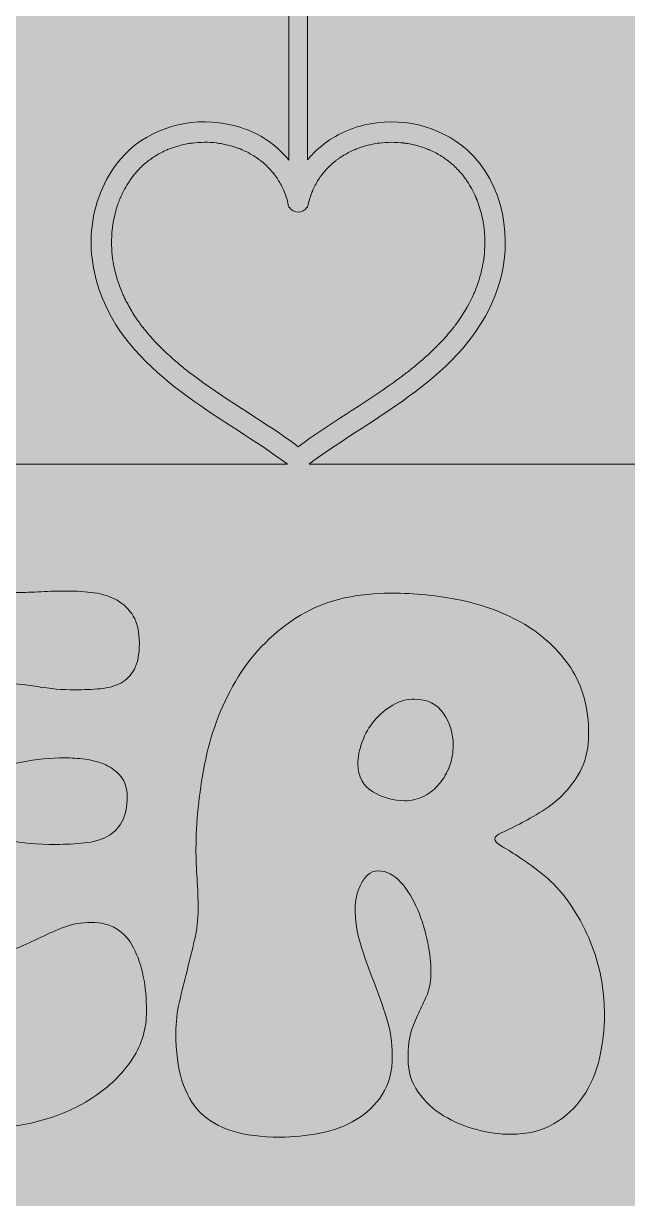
# Model space of a CAD drawing. Header units: inches. Extents: x 0.2 to 8.3, y -10.6 to -0.4.
# Drawn here: x 6.303 to 7.002, y -5.893 to -4.532 of the extents above; entities that cross this region are included whole.
import ezdxf

# ---------------------------------------------------------------- set-up
doc = ezdxf.new("R2010")
doc.units = ezdxf.units.IN
doc.header["$MEASUREMENT"] = 0
doc.layers.add('Layer 1', color=7, linetype='Continuous')

# ---------------------------------------------------------------- blocks, each defined once
blk = doc.blocks.new('block 2')
at = {"layer": 'Layer 1', "true_color": 0x000000}
h = blk.add_hatch(color=18, dxfattribs=at)
h.dxf.hatch_style = 2
edge = h.paths.add_edge_path()
edge.add_spline(control_points=[(6.497375314046318, -4.670114547706109), (6.500014086562916, -4.669822877827224), (6.498236580076031, -4.669993909379223), (6.497375314046318, -4.670114547706109), (6.497375314046318, -4.670114547706109), (6.497375314046318, -4.670114547706109), (6.497375314046318, -4.670114547706109)], knot_values=[0, 0, 0, 0, 1, 1, 1, 2, 2, 2, 2], degree=3, periodic=1)
h = blk.add_hatch(color=18, dxfattribs=at)
h.dxf.hatch_style = 2
edge = h.paths.add_edge_path()
edge.add_spline(control_points=[(6.745019838942501, -4.670114547706109), (6.744160099980187, -4.669993909379223), (6.742382593493302, -4.669822877827224), (6.745019838942501, -4.670114547706109), (6.745019838942501, -4.670114547706109), (6.745019838942501, -4.670114547706109), (6.745019838942501, -4.670114547706109)], knot_values=[0, 0, 0, 0, 1, 1, 1, 2, 2, 2, 2], degree=3, periodic=1)
h = blk.add_hatch(color=18, dxfattribs=at)
h.dxf.hatch_style = 2
edge = h.paths.add_edge_path()
edge.add_spline(control_points=[(6.784781620648421, -5.412000554138609), (6.789756806330792, -5.405928934042499), (6.793626395194855, -5.39915180879436), (6.796387333105763, -5.39168750320338), (6.799149798084095, -5.384224724679799), (6.800537902376719, -5.376346583815651), (6.800537902376719, -5.368054607678358), (6.800537902376719, -5.354246863988919), (6.796808803716076, -5.341805845648145), (6.789350606394792, -5.330740715060478), (6.781880192534067, -5.319686273944853), (6.77069289655214, -5.314158289853316), (6.75576428537013, -5.314158289853316), (6.746919510823671, -5.314158289853316), (6.738480936213237, -5.316517609030496), (6.730476048752507, -5.321207233103729), (6.72244672821292, -5.325910600783825), (6.7154084744345, -5.331853947215929), (6.709326164866373, -5.339031164130372), (6.703242328230822, -5.346222124651629), (6.698545068820446, -5.3543736105855), (6.695235913702668, -5.363491730201682), (6.691914542045474, -5.372617485155009), (6.690259200952873, -5.381321769498046), (6.690259200952873, -5.389613745635339), (6.690259200952873, -5.403994139610455), (6.696063584248981, -5.414633218385512), (6.707670823773797, -5.421538617297655), (6.719276536231164, -5.428456232749239), (6.731431992962825, -5.431904351002989), (6.744157045845339, -5.431904351002989), (6.752442913712912, -5.431904351002989), (6.760040074170218, -5.430114627976687), (6.766951581352057, -5.426513802980026), (6.773863088533895, -5.422925194522829), (6.779806434966026, -5.418095080246176), (6.784781620648421, -5.412000554138609)], knot_values=[0, 0, 0, 0, 1, 1, 1, 2, 2, 2, 3, 3, 3, 4, 4, 4, 5, 5, 5, 6, 6, 6, 7, 7, 7, 8, 8, 8, 9, 9, 9, 10, 10, 10, 11, 11, 11, 12, 12, 12, 12], degree=3, periodic=1)
at = {"layer": 'Layer 1', "lineweight": 0}
for points, knots in [([(5.955339676129622, -0.8078556072890831), (5.955339676129622, -0.8078556072890831), (6.610479090213048, -0.8078556072890831), (6.610479090213048, -0.8078556072890831), (6.610479090213048, -0.8078556072890831), (6.610479090213048, -1.328555059093383), (6.610479090213048, -1.328555059093383), (6.603973782967235, -1.320450912249776), (6.596405636791056, -1.313223302110221), (6.587731893796596, -1.306983704596961), (6.570535587483138, -1.294622093762428), (6.550071356872472, -1.28773654672687), (6.529185655651493, -1.285036691513091), (6.487608190772991, -1.279748457007877), (6.442947576756119, -1.294925980180728), (6.415558095356724, -1.327223456295643), (6.395663460896937, -1.350731132291508), (6.384746455849886, -1.379985163021224), (6.382045073568658, -1.410494443177211), (6.379496398030343, -1.439139174002927), (6.385467231676152, -1.467554844714313), (6.396842356951815, -1.493765430058829), (6.416736991411603, -1.539681293501998), (6.454779295192919, -1.574296857973523), (6.49441738443713, -1.603247002284913), (6.532152747665274, -1.630825840045468), (6.573047613403205, -1.653841800329347), (6.610479090213048, -1.681802404947019), (6.610479090213048, -1.681802404947019), (6.610479090213048, -2.449010243480592), (6.610479090213048, -2.449010243480592), (6.603973782967235, -2.440907623704434), (6.596405636791056, -2.433680013564854), (6.587731893796596, -2.427441943119043), (6.570535587483138, -2.415078805217086), (6.550071356872472, -2.408153554428382), (6.529185655651493, -2.405491875900326), (6.487608190772991, -2.400165464709365), (6.442947576756119, -2.415381164567962), (6.415558095356724, -2.447678640682852), (6.395663460896937, -2.471149667060445), (6.384746455849886, -2.500402170722737), (6.382045073568658, -2.530951154631869), (6.379496398030343, -2.559594358390136), (6.385467231676152, -2.587973379483274), (6.396842356951815, -2.614222141513487), (6.416736991411603, -2.660136477889232), (6.454779295192919, -2.694718446877308), (6.49441738443713, -2.723702186672148), (6.532152747665274, -2.751284078567551), (6.573047613403205, -2.774296984716557), (6.610479090213048, -2.802220939715931), (6.610479090213048, -2.802220939715931), (6.610479090213048, -3.569428778249529), (6.610479090213048, -3.569428778249529), (6.603973782967235, -3.561362808091669), (6.596405636791056, -3.554136725019513), (6.587731893796596, -3.547897127506278), (6.570535587483138, -3.535533989604321), (6.550071356872472, -3.528610265883041), (6.529185655651493, -3.525948587354984), (6.487608190772991, -3.520623703231447), (6.442947576756119, -3.535799699336899), (6.415558095356724, -3.568133825070062), (6.395663460896937, -3.591606378515078), (6.384746455849886, -3.620860409244794), (6.382045073568658, -3.651368162333407), (6.379496398030343, -3.680052596912219), (6.385467231676152, -3.708431618005357), (6.396842356951815, -3.734678852968146), (6.416736991411603, -3.780555012658169), (6.454779295192919, -3.815172104197093), (6.49441738443713, -3.844160425194231), (6.532152747665274, -3.871740790022184), (6.573047613403205, -3.894717046552917), (6.610479090213048, -3.922676124103166), (6.610479090213048, -3.922676124103166), (6.610479090213048, -4.689887016771611), (6.610479090213048, -4.689887016771611), (6.603973782967235, -4.681821046613751), (6.596405636791056, -4.674591909406748), (6.587731893796596, -4.668353838960911), (6.570535587483138, -4.65598917399153), (6.550071356872472, -4.649068504405123), (6.529185655651493, -4.646405298809642), (6.487608190772991, -4.641078887618682), (6.442947576756119, -4.656257937858982), (6.415558095356724, -4.688553886906448), (6.395663460896937, -4.712063089969761), (6.384746455849886, -4.741317120699478), (6.382045073568658, -4.771826400855489), (6.379496398030343, -4.800507781299453), (6.385467231676152, -4.828886802392591), (6.396842356951815, -4.855135564422804), (6.416736991411603, -4.901013251180252), (6.454779295192919, -4.935628815651752), (6.49441738443713, -4.964615609581466), (6.531557191368115, -4.991722583506544), (6.571722118875161, -5.014488104732132), (6.608669515310162, -5.041854680120094), (6.608669515310162, -5.041854680120094), (5.957167575841646, -5.041854680120094), (5.957167575841646, -5.041854680120094), (5.959529949153699, -5.040083281902904), (5.961887741263454, -5.038314937820587), (5.964279128856661, -5.036590878693712), (6.004715874366007, -5.007678911067993), (6.048083062270835, -4.983180168310961), (6.087305789174429, -4.952554831030384), (6.126294874761495, -4.922126485448088), (6.160571430263846, -4.88446442145649), (6.176091016540719, -4.836647359064727), (6.19355303258678, -4.782931235196252), (6.183358330433419, -4.716894731313864), (6.139951438775445, -4.677978944963393), (6.107808196470816, -4.649143330709117), (6.06204503977051, -4.639139511984366), (6.020351517767444, -4.649257860766258), (5.999960586393323, -4.654202505100076), (5.98075007814153, -4.664284204263695), (5.965458024911514, -4.678626421553114), (5.961805279622316, -4.682010402974886), (5.95845947488624, -4.68566314826411), (5.955339676129622, -4.689541899532742), (5.955339676129622, -4.689541899532742), (5.955339676129622, -3.922752477474609), (5.955339676129622, -3.922752477474609), (5.958306768143403, -3.920545865040266), (5.961273860157184, -3.918301075920226), (5.964279128856661, -3.916134167239054), (6.004715874366007, -3.887260376299057), (6.048083062270835, -3.862723456856302), (6.087305789174429, -3.83209964664315), (6.126294874761495, -3.801707950679126), (6.160571430263846, -3.764007710001831), (6.176091016540719, -3.716190647610069), (6.19355303258678, -3.662476050809043), (6.183358330433419, -3.596436492791781), (6.139951438775445, -3.557520706441311), (6.107808196470816, -3.528686619254459), (6.06204503977051, -3.518681273462284), (6.020351517767444, -3.528801149311625), (5.999960586393323, -3.533745793645418), (5.98075007814153, -3.543827492809037), (5.965458024911514, -3.558168183031032), (5.961805279622316, -3.561552164452829), (5.95845947488624, -3.565206436809452), (5.955339676129622, -3.569085188078108), (5.955339676129622, -3.569085188078108), (5.955339676129622, -2.802297293087375), (5.955339676129622, -2.802297293087375), (5.958306768143403, -2.800089153585607), (5.961273860157184, -2.797845891532991), (5.964279128856661, -2.795675928716971), (6.004715874366007, -2.766803664844398), (6.048083062270835, -2.742268272469068), (6.087305789174429, -2.711644462255915), (6.126294874761495, -2.681249712157043), (6.160571430263846, -2.643589175232894), (6.176091016540719, -2.595733936155435), (6.19355303258678, -2.542020866421808), (6.183358330433419, -2.476017958022819), (6.139951438775445, -2.437065522054076), (6.107808196470816, -2.40823143486725), (6.06204503977051, -2.398224562007625), (6.020351517767444, -2.408384141610087), (5.999960586393323, -2.41332878594393), (5.98075007814153, -2.423370781354404), (5.965458024911514, -2.437712998643797), (5.961805279622316, -2.441096980065595), (5.95845947488624, -2.444749725354793), (5.955339676129622, -2.448630003690873), (5.955339676129622, -2.448630003690873), (5.955339676129622, -1.681839054565292), (5.955339676129622, -1.681839054565292), (5.958306768143403, -1.679633969198398), (5.961273860157184, -1.677389180078333), (5.964279128856661, -1.675220744329737), (6.004715874366007, -1.646348480457164), (6.048083062270835, -1.621813088081833), (6.087305789174429, -1.591227454554428), (6.126294874761495, -1.560794527769834), (6.160571430263846, -1.523132463778236), (6.176091016540719, -1.475315401386474), (6.19355303258678, -1.421565682034573), (6.183358330433419, -1.355562773635585), (6.139951438775445, -1.316646987285139), (6.107808196470816, -1.287811373030864), (6.06204503977051, -1.277770904687815), (6.020351517767444, -1.287925903088004), (5.999960586393323, -1.292870547421823), (5.98075007814153, -1.302915596967169), (5.965458024911514, -1.317254760121715), (5.961805279622316, -1.32064179567836), (5.95845947488624, -1.324331190585882), (5.955339676129622, -1.328174819303664), (5.955339676129622, -1.328174819303664), (5.955339676129622, -0.8078556072890831), (5.955339676129622, -0.8078556072890831)], [0, 0, 0, 0, 1, 1, 1, 2, 2, 2, 3, 3, 3, 4, 4, 4, 5, 5, 5, 6, 6, 6, 7, 7, 7, 8, 8, 8, 9, 9, 9, 10, 10, 10, 11, 11, 11, 12, 12, 12, 13, 13, 13, 14, 14, 14, 15, 15, 15, 16, 16, 16, 17, 17, 17, 18, 18, 18, 19, 19, 19, 20, 20, 20, 21, 21, 21, 22, 22, 22, 23, 23, 23, 24, 24, 24, 25, 25, 25, 26, 26, 26, 27, 27, 27, 28, 28, 28, 29, 29, 29, 30, 30, 30, 31, 31, 31, 32, 32, 32, 33, 33, 33, 34, 34, 34, 35, 35, 35, 36, 36, 36, 37, 37, 37, 38, 38, 38, 39, 39, 39, 40, 40, 40, 41, 41, 41, 42, 42, 42, 43, 43, 43, 44, 44, 44, 45, 45, 45, 46, 46, 46, 47, 47, 47, 48, 48, 48, 49, 49, 49, 50, 50, 50, 51, 51, 51, 52, 52, 52, 53, 53, 53, 54, 54, 54, 55, 55, 55, 56, 56, 56, 57, 57, 57, 58, 58, 58, 59, 59, 59, 60, 60, 60, 61, 61, 61, 62, 62, 62, 63, 63, 63, 64, 64, 64, 65, 65, 65, 66, 66, 66, 66]), ([(6.631897737966609, -1.681839054565292), (6.634863302912966, -1.679633969198398), (6.637830394926722, -1.677389180078333), (6.640837190693623, -1.675220744329737), (6.681273936202968, -1.646348480457164), (6.724641124107822, -1.621813088081833), (6.763860796876592, -1.591227454554428), (6.802852936598456, -1.560794527769834), (6.83712643796596, -1.523132463778236), (6.852687255063402, -1.475315401386474), (6.87014774404204, -1.421565682034573), (6.859953041888704, -1.355562773635585), (6.816509500612432, -1.316646987285139), (6.784366258307828, -1.287811373030864), (6.738601574540098, -1.277770904687815), (6.696908052537006, -1.287925903088004), (6.676556824916032, -1.292870547421823), (6.657346316664238, -1.302915596967169), (6.642014559681077, -1.317254760121715), (6.638364868526726, -1.32064179567836), (6.635016009655828, -1.324331190585882), (6.631897737966609, -1.328174819303664), (6.631897737966609, -1.328174819303664), (6.631897737966609, -0.8078556072890831), (6.631897737966609, -0.8078556072890831), (6.631897737966609, -0.8078556072890831), (7.287073801668334, -0.8078556072890831), (7.287073801668334, -0.8078556072890831), (7.287073801668334, -0.8078556072890831), (7.287073801668334, -1.328555059093383), (7.287073801668334, -1.328555059093383), (7.280570021489918, -1.320450912249776), (7.272960644493196, -1.313223302110221), (7.264326605251881, -1.306983704596961), (7.247095176387549, -1.294622093762428), (7.226629418709459, -1.28773654672687), (7.20574371748848, -1.285036691513091), (7.164166252609952, -1.279748457007877), (7.119505638593106, -1.294925980180728), (7.09215280681201, -1.327223456295643), (7.072219995666475, -1.350731132291508), (7.061302990619424, -1.379985163021224), (7.058601608338247, -1.410494443177211), (7.056092636553053, -1.439139174002927), (7.062025293513165, -1.467554844714313), (7.073398891721354, -1.493765430058829), (7.093295053248615, -1.539681293501998), (7.131374006648204, -1.574296857973523), (7.17101362295984, -1.603247002284913), (7.208748986187983, -1.630825840045468), (7.249602621105319, -1.653841800329347), (7.287073801668334, -1.681802404947019), (7.287073801668334, -1.681802404947019), (7.287073801668334, -2.449010243480592), (7.287073801668334, -2.449010243480592), (7.280570021489918, -2.440907623704434), (7.272960644493196, -2.433680013564854), (7.264326605251881, -2.427441943119043), (7.247095176387549, -2.415078805217086), (7.226629418709459, -2.408153554428382), (7.20574371748848, -2.405491875900326), (7.164166252609952, -2.400165464709365), (7.119505638593106, -2.415381164567962), (7.09215280681201, -2.447678640682852), (7.072219995666475, -2.471149667060445), (7.061302990619424, -2.500402170722737), (7.058601608338247, -2.530951154631869), (7.056092636553053, -2.559594358390136), (7.062025293513165, -2.587973379483274), (7.073398891721354, -2.614222141513487), (7.093295053248615, -2.660136477889232), (7.131374006648204, -2.694718446877308), (7.17101362295984, -2.723702186672148), (7.208748986187983, -2.751284078567551), (7.249602621105319, -2.774296984716557), (7.287073801668334, -2.802220939715931), (7.287073801668334, -2.802220939715931), (7.287073801668334, -3.569428778249529), (7.287073801668334, -3.569428778249529), (7.280570021489918, -3.561362808091669), (7.272960644493196, -3.554136725019513), (7.264326605251881, -3.547897127506278), (7.247095176387549, -3.535533989604321), (7.226629418709459, -3.528610265883041), (7.20574371748848, -3.525948587354984), (7.164166252609952, -3.520623703231447), (7.119505638593106, -3.535799699336899), (7.09215280681201, -3.568133825070062), (7.072219995666475, -3.591606378515078), (7.061302990619424, -3.620860409244794), (7.058601608338247, -3.651368162333407), (7.056092636553053, -3.680052596912219), (7.062025293513165, -3.708431618005357), (7.073398891721354, -3.734678852968146), (7.093295053248615, -3.780555012658169), (7.131374006648204, -3.815172104197093), (7.17101362295984, -3.844160425194231), (7.208748986187983, -3.871740790022184), (7.249602621105319, -3.894717046552917), (7.287073801668334, -3.922676124103166), (7.287073801668334, -3.922676124103166), (7.287073801668334, -4.689887016771611), (7.287073801668334, -4.689887016771611), (7.280570021489918, -4.681821046613751), (7.272960644493196, -4.674591909406748), (7.264326605251881, -4.668353838960911), (7.247095176387549, -4.65598917399153), (7.226629418709459, -4.649068504405123), (7.20574371748848, -4.646405298809642), (7.164166252609952, -4.641078887618682), (7.119505638593106, -4.656257937858982), (7.09215280681201, -4.688553886906448), (7.072219995666475, -4.712063089969761), (7.061302990619424, -4.741317120699478), (7.058601608338247, -4.771826400855489), (7.056092636553053, -4.800507781299453), (7.062025293513165, -4.828886802392591), (7.073398891721354, -4.855135564422804), (7.093295053248615, -4.901013251180252), (7.131374006648204, -4.935628815651752), (7.17101362295984, -4.964615609581466), (7.208151902823374, -4.991722583506544), (7.248280180712148, -5.014488104732132), (7.285262699698023, -5.041854680120094), (7.285262699698023, -5.041854680120094), (6.633725637678658, -5.041854680120094), (6.633725637678658, -5.041854680120094), (6.636088010990685, -5.040083281902904), (6.638445803100441, -5.038314937820587), (6.640837190693623, -5.036590878693712), (6.681273936202968, -5.007678911067993), (6.724641124107822, -4.983180168310961), (6.763860796876592, -4.952554831030384), (6.802852936598456, -4.922126485448088), (6.83712643796596, -4.88446442145649), (6.852687255063402, -4.836647359064727), (6.87014774404204, -4.782931235196252), (6.859953041888704, -4.716894731313864), (6.816509500612432, -4.677978944963393), (6.784366258307828, -4.649143330709117), (6.738601574540098, -4.639139511984366), (6.696908052537006, -4.649257860766258), (6.676556824916032, -4.654202505100076), (6.657346316664238, -4.664284204263695), (6.642014559681077, -4.678626421553114), (6.638364868526726, -4.682010402974886), (6.635016009655828, -4.68566314826411), (6.631897737966609, -4.689541899532742), (6.631897737966609, -4.689541899532742), (6.631897737966609, -3.922752477474609), (6.631897737966609, -3.922752477474609), (6.634863302912966, -3.920545865040266), (6.637830394926722, -3.918301075920226), (6.640837190693623, -3.916134167239054), (6.681273936202968, -3.887260376299057), (6.724641124107822, -3.862723456856302), (6.763860796876592, -3.83209964664315), (6.802852936598456, -3.801707950679126), (6.83712643796596, -3.764007710001831), (6.852687255063402, -3.716190647610069), (6.87014774404204, -3.662476050809043), (6.859953041888704, -3.596436492791781), (6.816509500612432, -3.557520706441311), (6.784366258307828, -3.528686619254459), (6.738601574540098, -3.518681273462284), (6.696908052537006, -3.528801149311625), (6.676556824916032, -3.533745793645418), (6.657346316664238, -3.543827492809037), (6.642014559681077, -3.558168183031032), (6.638364868526726, -3.561552164452829), (6.635016009655828, -3.565206436809452), (6.631897737966609, -3.569085188078108), (6.631897737966609, -3.569085188078108), (6.631897737966609, -2.802297293087375), (6.631897737966609, -2.802297293087375), (6.634863302912966, -2.800089153585607), (6.637830394926722, -2.797845891532991), (6.640837190693623, -2.795675928716971), (6.681273936202968, -2.766803664844398), (6.724641124107822, -2.742268272469068), (6.763860796876592, -2.711644462255915), (6.802852936598456, -2.681249712157043), (6.83712643796596, -2.643589175232894), (6.852687255063402, -2.595733936155435), (6.87014774404204, -2.542020866421808), (6.859953041888704, -2.476017958022819), (6.816509500612432, -2.437065522054076), (6.784366258307828, -2.40823143486725), (6.738601574540098, -2.398224562007625), (6.696908052537006, -2.408384141610087), (6.676556824916032, -2.41332878594393), (6.657346316664238, -2.423370781354404), (6.642014559681077, -2.437712998643797), (6.638364868526726, -2.441096980065595), (6.635016009655828, -2.444749725354793), (6.631897737966609, -2.448630003690873), (6.631897737966609, -2.448630003690873), (6.631897737966609, -1.681839054565292), (6.631897737966609, -1.681839054565292)], [0, 0, 0, 0, 1, 1, 1, 2, 2, 2, 3, 3, 3, 4, 4, 4, 5, 5, 5, 6, 6, 6, 7, 7, 7, 8, 8, 8, 9, 9, 9, 10, 10, 10, 11, 11, 11, 12, 12, 12, 13, 13, 13, 14, 14, 14, 15, 15, 15, 16, 16, 16, 17, 17, 17, 18, 18, 18, 19, 19, 19, 20, 20, 20, 21, 21, 21, 22, 22, 22, 23, 23, 23, 24, 24, 24, 25, 25, 25, 26, 26, 26, 27, 27, 27, 28, 28, 28, 29, 29, 29, 30, 30, 30, 31, 31, 31, 32, 32, 32, 33, 33, 33, 34, 34, 34, 35, 35, 35, 36, 36, 36, 37, 37, 37, 38, 38, 38, 39, 39, 39, 40, 40, 40, 41, 41, 41, 42, 42, 42, 43, 43, 43, 44, 44, 44, 45, 45, 45, 46, 46, 46, 47, 47, 47, 48, 48, 48, 49, 49, 49, 50, 50, 50, 51, 51, 51, 52, 52, 52, 53, 53, 53, 54, 54, 54, 55, 55, 55, 56, 56, 56, 57, 57, 57, 58, 58, 58, 59, 59, 59, 60, 60, 60, 61, 61, 61, 62, 62, 62, 63, 63, 63, 64, 64, 64, 65, 65, 65, 66, 66, 66, 66]), ([(6.415558095356724, -4.732947264123291), (6.415748978785309, -4.732681554390738), (6.415826859224175, -4.732412790523287), (6.415900158460746, -4.732299787533571), (6.417231761258487, -4.729294518834093), (6.418679421180816, -4.726402253124332), (6.420237029957964, -4.723514568616843), (6.421950399612872, -4.7203947698602), (6.423773718122624, -4.717313147789278), (6.425752797510086, -4.714346055775498), (6.42659115752839, -4.71305262966348), (6.427502816783241, -4.711757676484037), (6.428379353487268, -4.710502427057741), (6.428948949638147, -4.709741947478303), (6.429480369103303, -4.70898146789884), (6.430049965254157, -4.708220988319403), (6.430089669007303, -4.708182811633681), (6.430127845693025, -4.708144634947959), (6.430166022378721, -4.708068281576541), (6.430240848682741, -4.707955278586824), (6.430355378739882, -4.70783922146226), (6.430508085482769, -4.707689568854246), (6.433666060925083, -4.703771113832444), (6.437051569414304, -4.700042015171801), (6.440740964321776, -4.696578626243737), (6.442492510662405, -4.694908014476874), (6.444318883307005, -4.693307647811682), (6.446220082255624, -4.691788215720205), (6.446676675416761, -4.691406448863063), (6.447131741510475, -4.691026209073343), (6.447586807604213, -4.690684145969347), (6.448386990936797, -4.690036669379626), (6.449223823887678, -4.689427369475601), (6.450060656838559, -4.688857773324748), (6.453979111860336, -4.686081564739551), (6.458050273625, -4.683571065886932), (6.462271087997628, -4.681326276766868), (6.464554053803416, -4.680107676958869), (6.466913372980596, -4.679006661342833), (6.469272692157776, -4.677940768277696), (6.469538401890354, -4.677826238220505), (6.46976746200466, -4.677710181095967), (6.470033171737214, -4.677597178106225), (6.471021184363508, -4.67721846538393), (6.472010724057251, -4.676800048908515), (6.473000263750994, -4.676418282051347), (6.47760284498079, -4.674707966531312), (6.482358132953449, -4.673260306609007), (6.48715007054438, -4.672121114307275), (6.489433036350166, -4.671549991088972), (6.49175417884165, -4.671091870860411), (6.494076848400532, -4.670673454384946), (6.495139687330846, -4.67048409802381), (6.496204053328584, -4.670294741662675), (6.497231769708024, -4.670142034919814), (6.497231769708024, -4.670142034919814), (6.497042413346864, -4.670142034919814), (6.497042413346864, -4.670142034919814), (6.497155416336581, -4.670142034919814), (6.497269946393721, -4.670103858234092), (6.497384476450861, -4.670103858234092), (6.497460829822304, -4.670103858234092), (6.497500533575476, -4.670103858234092), (6.497573832812021, -4.670067208615819), (6.497726539554908, -4.670067208615819), (6.497879246297745, -4.670029031930097), (6.498030425973184, -4.670029031930097), (6.498105252277178, -4.670029031930097), (6.498183132716045, -4.670029031930097), (6.498261013154913, -4.669990855244375), (6.49837401614463, -4.669990855244375), (6.498450369516048, -4.669951151491255), (6.498526722887466, -4.669951151491255), (6.503205657488706, -4.669418204958649), (6.507921241708218, -4.66915249522607), (6.512600176309459, -4.669115845607798), (6.517318814663844, -4.669115845607798), (6.521997749265059, -4.66934185158723), (6.526636980113178, -4.669873271052388), (6.527168399578335, -4.669912974805507), (6.527663169425169, -4.669990855244375), (6.528197643025173, -4.670067208615819), (6.529338362394355, -4.670255037909505), (6.530517258449233, -4.670407744652392), (6.531697681571536, -4.670636804766673), (6.533789763948739, -4.670978867870669), (6.53584214257277, -4.671433933964383), (6.537937279084821, -4.671892054192995), (6.542463506943173, -4.672956420190732), (6.546913381430133, -4.674249846302751), (6.551286902545648, -4.675808982147347), (6.552429148982228, -4.676267102375934), (6.553569868351385, -4.676647342165652), (6.55471211478799, -4.677140584945088), (6.55471211478799, -4.677140584945088), (6.55471211478799, -4.677140584945088), (6.554750291473687, -4.677140584945088), (6.554750291473687, -4.677140584945088), (6.554786941091985, -4.677180288698208), (6.554786941091985, -4.677180288698208), (6.554825117777707, -4.677140584945088), (6.554864821530828, -4.677180288698208), (6.554902998216575, -4.677180288698208), (6.55501600120629, -4.677255115002228), (6.555245061320571, -4.677331468373672), (6.555434417681706, -4.67740782174509), (6.555471067300005, -4.67740782174509), (6.555474121434852, -4.677409348812514), (6.555510771053124, -4.677444471363388), (6.55473196666455, -4.677148220282232), (6.553974541219961, -4.676909997763383), (6.556188788991423, -4.677728505905103), (6.556153666440574, -4.677710181095967), (6.556115489754878, -4.677691856286805), (6.556078840136579, -4.677675058545092), (6.556071204799435, -4.677672004410245), (6.556060515327468, -4.677668950275398), (6.556054407057722, -4.677664369073075), (6.556063569462291, -4.677668950275398), (6.556075786001732, -4.677672004410245), (6.556081894271452, -4.677675058545092), (6.556121598024573, -4.677675058545092), (6.556156720575447, -4.677710181095967), (6.556196424328593, -4.677710181095967), (6.556271250632587, -4.677749884849087), (6.556310954385733, -4.677786534467385), (6.556387307757177, -4.677786534467385), (6.558363333009765, -4.67873942454283), (6.560380589082948, -4.67965261086513), (6.562319964717264, -4.680678800177146), (6.56642930316765, -4.682770882554349), (6.570384407807725, -4.685168378417226), (6.574189859839811, -4.687791880259586), (6.575216049151802, -4.68851571022075), (6.576242238463818, -4.689236486047017), (6.577271481910682, -4.689998492693904), (6.577346308214701, -4.690076373132746), (6.577421134518722, -4.690113022751044), (6.577460838271842, -4.69015272650419), (6.577573841261558, -4.69022755280821), (6.5776868442513, -4.69034208286535), (6.57784260512901, -4.690455085855066), (6.579665923638761, -4.691899691642498), (6.581415942911917, -4.693423704936271), (6.58308960881368, -4.694982840780843), (6.586551470674319, -4.698139289155784), (6.58974762280238, -4.701562974330701), (6.59271624188356, -4.705177542934203), (6.592865894491574, -4.70540507598106), (6.593171307977299, -4.705823492456501), (6.593437017709877, -4.706205259313643), (6.593287365101888, -4.705977726266787), (6.593096481673304, -4.705672312781037), (6.592829244873276, -4.705292072991344), (6.593056777920158, -4.705634136095341), (6.593362191405882, -4.705977726266787), (6.593589724452714, -4.70631826230336), (6.594388380717898, -4.707384155368522), (6.595110683611639, -4.708410344680538), (6.595871163191077, -4.709476237745699), (6.597089762999101, -4.711302610390324), (6.59826713198653, -4.713127455967499), (6.599372728804838, -4.71499200529782), (6.600702804535153, -4.717313147789278), (6.6019595810289, -4.719631236145889), (6.603136950016354, -4.722028732008817), (6.603595070244914, -4.722980095016838), (6.604013486720355, -4.723894808406562), (6.604468552814094, -4.724844644347134), (6.604468552814094, -4.72488434810028), (6.604508256567239, -4.724920997718578), (6.604508256567239, -4.724957647336851), (6.604508256567239, -4.724997351090021), (6.604544906185512, -4.725034000708294), (6.604544906185512, -4.725073704461415), (6.604554068590081, -4.725095083405449), (6.604564758062073, -4.725131733023722), (6.604575447534089, -4.725153111967731), (6.604564758062073, -4.725131733023722), (6.604554068590081, -4.725101191675145), (6.604544906185512, -4.725078285663736), (6.604526581376376, -4.725043163112862), (6.604511310702087, -4.725006513494564), (6.604494512960374, -4.724969863876291), (6.605262627876956, -4.727358197334625), (6.605032040695227, -4.726412942596299), (6.604734262546672, -4.725570001375723), (6.604813670052963, -4.725721181051161), (6.604862536210677, -4.725858617119735), (6.604926673042655, -4.725985363716315), (6.606942402048389, -4.731007888488976), (6.608501537893011, -4.736181592937075), (6.609718610633611, -4.741430123689168), (6.609907966994746, -4.742192130336055), (6.610176730862197, -4.742912906162372), (6.610479090213048, -4.743600086505213), (6.610479090213048, -4.743600086505213), (6.610479090213048, -4.744664452502952), (6.610479090213048, -4.744664452502952), (6.610479090213048, -4.744664452502952), (6.611089917184497, -4.744664452502952), (6.611089917184497, -4.744664452502952), (6.615423734546867, -4.751626352909928), (6.626951566565367, -4.751626352909928), (6.63128843806261, -4.744664452502952), (6.63128843806261, -4.744664452502952), (6.631897737966609, -4.744664452502952), (6.631897737966609, -4.744664452502952), (6.631897737966609, -4.744664452502952), (6.631897737966609, -4.743600086505213), (6.631897737966609, -4.743600086505213), (6.63220009731746, -4.742912906162372), (6.632467334117488, -4.742192130336055), (6.632658217546046, -4.741430123689168), (6.63383711360095, -4.736410653051355), (6.635321423141527, -4.73146295458269), (6.63722414915757, -4.726632840306037), (6.637337152147261, -4.726367130573458), (6.637413505518705, -4.726101420840879), (6.637564685194168, -4.725834184040878), (6.637489858890149, -4.726063244155183), (6.637450155137028, -4.726252600516318), (6.637413505518705, -4.726367130573458), (6.637489858890149, -4.726212896763172), (6.637604388947288, -4.725834184040878), (6.637868571612418, -4.725073704461415), (6.637908275365589, -4.724997351090021), (6.637908275365589, -4.724920997718578), (6.637944924983862, -4.724844644347134), (6.638364868526726, -4.723894808406562), (6.638821461687889, -4.722980095016838), (6.639276527781627, -4.722028732008817), (6.640342420846789, -4.719823646641897), (6.64148314021592, -4.717694914646422), (6.64270021295652, -4.715563128516098), (6.643955462382817, -4.713394692767502), (6.645287065180582, -4.711302610390324), (6.646733198035463, -4.709210528013146), (6.64737914755776, -4.708260692072549), (6.648102977518924, -4.707269625311381), (6.648787103726944, -4.70631826230336), (6.64890010671666, -4.706205259313643), (6.648939810469781, -4.706128905942225), (6.649016163841225, -4.706012848817636), (6.649090990145244, -4.705938022513641), (6.649165816449213, -4.705823492456501), (6.649281873573803, -4.705672312781037), (6.652210788901861, -4.70205774417756), (6.655406941029923, -4.698595882316921), (6.658829099137417, -4.695437906874582), (6.660655471782016, -4.693689414668825), (6.662596374483756, -4.692053925452809), (6.664535750118072, -4.690455085855066), (6.664688456860959, -4.69034208286535), (6.664839636536372, -4.69022755280821), (6.664915989907816, -4.69015272650419), (6.664992343279259, -4.690113022751044), (6.665030519964956, -4.690076373132746), (6.665145050022097, -4.689998492693904), (6.666058236344421, -4.689314366485885), (6.667008072285019, -4.688631767345314), (6.667959435293015, -4.687982763688169), (6.671803064010823, -4.685282908474392), (6.675871171640589, -4.682847235925768), (6.68005533639497, -4.680678800177146), (6.682072592468153, -4.679612907111984), (6.684126498159609, -4.678626421553114), (6.686218580536812, -4.677710181095967), (6.686239959480796, -4.677710181095967), (6.686264392559679, -4.677701018691374), (6.686285771503663, -4.677688802151957), (6.686264392559679, -4.677701018691374), (6.686239959480796, -4.677713235230789), (6.686217053469363, -4.677722397635383), (6.688390070420255, -4.676913051898231), (6.687683038200829, -4.677140584945088), (6.686917977419094, -4.677432254823947), (6.686919504486518, -4.677429200689099), (6.686917977419094, -4.677432254823947), (6.686942410497951, -4.67740782174509), (6.68720812023053, -4.677331468373672), (6.687473829963109, -4.67721846538393), (6.687588360020249, -4.677180288698208), (6.68762653670597, -4.677140584945088), (6.687666240459116, -4.677140584945088), (6.687666240459116, -4.677140584945088), (6.688616076399689, -4.676723695537071), (6.689565912340286, -4.676418282051347), (6.690518802415731, -4.676039569329052), (6.694855673912975, -4.674442256798758), (6.69934372508563, -4.673109126933569), (6.703868425876559, -4.672043233868408), (6.706229272121188, -4.671473637717554), (6.708625240916667, -4.670978867870669), (6.711021209712119, -4.670560451395229), (6.712126806530427, -4.67036956796667), (6.713189645460741, -4.670218388291232), (6.714293715211625, -4.670029031930097), (6.714557897876754, -4.669990855244375), (6.714826661744205, -4.669990855244375), (6.715093898544207, -4.669951151491255), (6.724526594050682, -4.668847081740346), (6.734113523367442, -4.668847081740346), (6.743547745941314, -4.669912974805507), (6.743737102302475, -4.669951151491255), (6.743966162416755, -4.669951151491255), (6.744155518777916, -4.669990855244375), (6.744192168396189, -4.670029031930097), (6.744270048835055, -4.670029031930097), (6.744346402206475, -4.670029031930097), (6.744346402206475, -4.670029031930097), (6.744383051824772, -4.670029031930097), (6.744383051824772, -4.670029031930097), (6.744612111939053, -4.670029031930097), (6.744802995367636, -4.670067208615819), (6.745030528414493, -4.670103858234092), (6.74506870510019, -4.670103858234092), (6.745108408853361, -4.670142034919814), (6.74514353140421, -4.670142034919814), (6.746209424469371, -4.670294741662675), (6.747275317534533, -4.67048409802381), (6.748301506846549, -4.670673454384946), (6.750624176405431, -4.671091870860411), (6.752942264762067, -4.671549991088972), (6.755225230567854, -4.672121114307275), (6.75982781179765, -4.673222129923285), (6.764355566723427, -4.674591909406748), (6.768805441210386, -4.676228925690212), (6.769987391400112, -4.676647342165652), (6.771163233320142, -4.677140584945088), (6.772345183509868, -4.677597178106225), (6.772609366175023, -4.677710181095967), (6.772875075907601, -4.677826238220505), (6.773142312707604, -4.677940768277696), (6.775310748456225, -4.678892131285693), (6.777442534586548, -4.679918320597708), (6.779534616963726, -4.681020863281143), (6.783795135089526, -4.68322900278291), (6.787863242719317, -4.685739501635529), (6.791783224808543, -4.68847600646758), (6.792809414120559, -4.689199836428744), (6.793837130499999, -4.68992366638991), (6.794826670193743, -4.690684145969347), (6.795281736287456, -4.691026209073343), (6.795739856516042, -4.691406448863063), (6.796196449677204, -4.691788215720205), (6.797908292264664, -4.69315494106882), (6.799580431098977, -4.69464230474427), (6.80117927069672, -4.696123560150024), (6.804905315222514, -4.699623598696386), (6.80840535376885, -4.703352697357028), (6.811603032964335, -4.707307801997104), (6.811906919382636, -4.707689568854246), (6.81209780281122, -4.707915574833678), (6.812210805800937, -4.708030104890819), (6.812247455419209, -4.708107985329661), (6.81228715917238, -4.708144634947959), (6.812325335858077, -4.708220988319403), (6.81289493200893, -4.70898146789884), (6.813466055227233, -4.709741947478303), (6.813999001759814, -4.710502427057741), (6.814910661014689, -4.711757676484037), (6.815787197718716, -4.71305262966348), (6.816660680287845, -4.714346055775498), (6.818523702550768, -4.717198617732138), (6.820313425577094, -4.720126005992774), (6.821950441860533, -4.723131274692251), (6.82358440400915, -4.726101420840879), (6.825105363168025, -4.729181515844377), (6.826513319337209, -4.732299787533571), (6.826551496022906, -4.732412790523287), (6.826742379451489, -4.73279455738043), (6.826895086194376, -4.733174797170149), (6.82716079592693, -4.733784097074173), (6.827426505659509, -4.734391869910774), (6.827655565773814, -4.735039346500495), (6.828303042363536, -4.736596955277642), (6.828874165581813, -4.738233971561132), (6.829443761732667, -4.739832811158875), (6.831726727538453, -4.746299941718992), (6.833513396429908, -4.752957955707694), (6.834844999227648, -4.759652619314693), (6.835187062331644, -4.761515641577565), (6.835529125435666, -4.763342014222164), (6.835794835168245, -4.765205036485061), (6.835834538921365, -4.765357743227923), (6.835910892292809, -4.765739510085066), (6.835947541911082, -4.766156399493083), (6.836060544900824, -4.766803876082804), (6.836138425339666, -4.767451352672524), (6.836216305778533, -4.768097302194822), (6.836555314747683, -4.771368280626878), (6.836824078615109, -4.774639259058959), (6.83701190790882, -4.77794994124416), (6.837317321394544, -4.784833961212295), (6.837166141719131, -4.791721035315277), (6.836555314747683, -4.798606582350835), (6.836442311757966, -4.79986335884458), (6.836329308768249, -4.801115554136029), (6.836176602025413, -4.802370803562351), (6.836176602025413, -4.802525037372637), (6.836138425339666, -4.802905277162355), (6.836100248653969, -4.80328398988465), (6.835910892292809, -4.804730122739531), (6.835681832178529, -4.806139605976139), (6.83541612244595, -4.807584211763595), (6.834884702980793, -4.810818540577353), (6.834197522637926, -4.814013165637991), (6.833437043058488, -4.817209317766052), (6.832032141024178, -4.823218328097583), (6.830242417997852, -4.829115862506872), (6.828186985238946, -4.834897339791547), (6.827237149298348, -4.837635371691022), (6.826171256233212, -4.840336753972224), (6.825068713549753, -4.843036609185977), (6.825068713549753, -4.843074785871724), (6.825029009796607, -4.843074785871724), (6.825029009796607, -4.843114489624845), (6.824725123378307, -4.843836792518585), (6.824384587341733, -4.844560622479725), (6.824079173856009, -4.845281398306017), (6.823547754390852, -4.846463348495768), (6.822976631172574, -4.847678894168944), (6.82244215757257, -4.848859317291246), (6.817537216991897, -4.859128845748576), (6.811639682582634, -4.868944835179617), (6.805021372347078, -4.878223296875805), (6.804108186024778, -4.87948007336955), (6.803194999702454, -4.880698673177549), (6.802243636694457, -4.881952395536447), (6.801977926961879, -4.88233416239359), (6.801634336790458, -4.882903758544469), (6.801292273686411, -4.883360351705606), (6.801142621078421, -4.883513058448494), (6.800950210582414, -4.883664238123907), (6.800799030907001, -4.88385512155249), (6.799200191309258, -4.885870850558249), (6.797563175025793, -4.887888106631433), (6.795892563258904, -4.889865658951445), (6.792047407473698, -4.894431590562968), (6.788015949462179, -4.898843288364181), (6.783831784707823, -4.903141983175727), (6.775767341617362, -4.911473663066166), (6.767169951994346, -4.919270869356599), (6.758268675953028, -4.926689362924738), (6.756023886832988, -4.928592088940781), (6.753742448094676, -4.93041846158538), (6.751459482288888, -4.932281483848278), (6.750202705795143, -4.933271023541995), (6.748948983436295, -4.934257509100866), (6.74769220694255, -4.935248575862033), (6.747275317534533, -4.935592166033479), (6.746855373991669, -4.93589452538433), (6.746440011651101, -4.936236588488352), (6.746440011651101, -4.936236588488352), (6.746400307897956, -4.936236588488352), (6.746400307897956, -4.936236588488352), (6.746362131212233, -4.936276292241498), (6.746323954526511, -4.93631446892722), (6.746284250773392, -4.936352645612916), (6.741568666553853, -4.939929037530722), (6.736850028199468, -4.943465725695356), (6.732021440990239, -4.946927587555971), (6.695843686539269, -4.972947289471904), (6.657002726492818, -4.995126416804902), (6.621208265966389, -5.021715714871688), (6.618771066350367, -5.019889342227088), (6.616339975004014, -5.018062969582489), (6.613866125769694, -5.01627630069101), (6.57548175888438, -4.988810465920222), (6.534284533795597, -4.965528795903765), (6.496738526928564, -4.936845888392377), (6.496471290128587, -4.936618355345495), (6.49616893077771, -4.936389295231189), (6.495863517291986, -4.936160235116909), (6.495481750434869, -4.935857875766033), (6.495103037712548, -4.935552462280334), (6.49472127085538, -4.935248575862033), (6.493429371810811, -4.934257509100866), (6.492172595317091, -4.933271023541995), (6.490918872958193, -4.932281483848278), (6.488861913131863, -4.930607817946515), (6.486769830754686, -4.928932624977329), (6.484755628816351, -4.927220782389869), (6.480153047586555, -4.923418384492682), (6.475663469346475, -4.91949992947088), (6.471250244477813, -4.915466944391937), (6.462691031540493, -4.907631561415807), (6.454550235078639, -4.899299881525343), (6.447018738520758, -4.89047495885547), (6.445154189190462, -4.888268346421127), (6.443367520298984, -4.88609991067253), (6.441579324340081, -4.88385512155249), (6.44146632135039, -4.883664238123907), (6.441275437921831, -4.883513058448494), (6.441084554493222, -4.883360351705606), (6.440740964321776, -4.882903758544469), (6.440437077903526, -4.88233416239359), (6.440134718552649, -4.881952395536447), (6.439371184838339, -4.880926206224431), (6.438610705258902, -4.879900016912416), (6.437850225679439, -4.878834123847254), (6.434502893875965, -4.874231542617458), (6.43138462218677, -4.869476254644774), (6.428452652723839, -4.864604909547526), (6.425525264463229, -4.8597381456526), (6.422785705496304, -4.854675917126769), (6.420313383329407, -4.84954344349924), (6.41955290374997, -4.848020957272941), (6.418868777541952, -4.846463348495768), (6.418144947580812, -4.844902685583747), (6.417879237848208, -4.84433156236542), (6.417613528115655, -4.843723789528844), (6.417347818383051, -4.843114489624845), (6.417347818383051, -4.843074785871724), (6.417347818383051, -4.843074785871724), (6.417308114629931, -4.843036609185977), (6.41628192531789, -4.840452811096788), (6.415252681871025, -4.837864431805327), (6.414339495548726, -4.835277579581265), (6.412287116924694, -4.829496102296566), (6.410498920965791, -4.823636744573023), (6.409054315178334, -4.817665910927214), (6.408254131845752, -4.814356755809436), (6.40753182895201, -4.810968193185368), (6.406962232801156, -4.807584211763595), (6.406807998990845, -4.80663132168815), (6.406658346382856, -4.805718135365825), (6.406505639639994, -4.804808003178398), (6.406505639639994, -4.804730122739531), (6.406352932897132, -4.803589403370375), (6.406276579525688, -4.803134337276636), (6.406236875772568, -4.802752570419494), (6.40620022615427, -4.802370803562351), (6.40620022615427, -4.802370803562351), (6.406087223164579, -4.801420967621753), (6.406009342725711, -4.800469604613732), (6.405896339735995, -4.799557945358881), (6.405248863146274, -4.792670871255874), (6.405057979717689, -4.785750201669467), (6.405363393203414, -4.778863127566486), (6.405516099946251, -4.77528673564868), (6.405781809678855, -4.771673694112602), (6.40620022615427, -4.768097302194822), (6.406276579525688, -4.767451352672524), (6.406352932897132, -4.766803876082804), (6.406427759201152, -4.766156399493083), (6.406505639639994, -4.765776159703364), (6.406542289258292, -4.765357743227923), (6.406581993011413, -4.765205036485061), (6.406807998990845, -4.763684077326161), (6.407075235790873, -4.762124941481589), (6.407379122209173, -4.760602455255239), (6.40863437163547, -4.753831438276848), (6.410385917976074, -4.747213128041292), (6.412629180028691, -4.740707820795452), (6.413351482922431, -4.738653915103996), (6.414113489569293, -4.736596955277642), (6.414910618767003, -4.734584280406756), (6.415139678881309, -4.734013157188453), (6.415330562309868, -4.733403857284429), (6.415635975795592, -4.732870910751848), (6.415635975795592, -4.73290908743757), (6.415596272042446, -4.732947264123291), (6.415558095356724, -4.732947264123291)], [0, 0, 0, 0, 1, 1, 1, 2, 2, 2, 3, 3, 3, 4, 4, 4, 5, 5, 5, 6, 6, 6, 7, 7, 7, 8, 8, 8, 9, 9, 9, 10, 10, 10, 11, 11, 11, 12, 12, 12, 13, 13, 13, 14, 14, 14, 15, 15, 15, 16, 16, 16, 17, 17, 17, 18, 18, 18, 19, 19, 19, 20, 20, 20, 21, 21, 21, 22, 22, 22, 23, 23, 23, 24, 24, 24, 25, 25, 25, 26, 26, 26, 27, 27, 27, 28, 28, 28, 29, 29, 29, 30, 30, 30, 31, 31, 31, 32, 32, 32, 33, 33, 33, 34, 34, 34, 35, 35, 35, 36, 36, 36, 37, 37, 37, 38, 38, 38, 39, 39, 39, 40, 40, 40, 41, 41, 41, 42, 42, 42, 43, 43, 43, 44, 44, 44, 45, 45, 45, 46, 46, 46, 47, 47, 47, 48, 48, 48, 49, 49, 49, 50, 50, 50, 51, 51, 51, 52, 52, 52, 53, 53, 53, 54, 54, 54, 55, 55, 55, 56, 56, 56, 57, 57, 57, 58, 58, 58, 59, 59, 59, 60, 60, 60, 61, 61, 61, 62, 62, 62, 63, 63, 63, 64, 64, 64, 65, 65, 65, 66, 66, 66, 67, 67, 67, 68, 68, 68, 69, 69, 69, 70, 70, 70, 71, 71, 71, 72, 72, 72, 73, 73, 73, 74, 74, 74, 75, 75, 75, 76, 76, 76, 77, 77, 77, 78, 78, 78, 79, 79, 79, 80, 80, 80, 81, 81, 81, 82, 82, 82, 83, 83, 83, 84, 84, 84, 85, 85, 85, 86, 86, 86, 87, 87, 87, 88, 88, 88, 89, 89, 89, 90, 90, 90, 91, 91, 91, 92, 92, 92, 93, 93, 93, 94, 94, 94, 95, 95, 95, 96, 96, 96, 97, 97, 97, 98, 98, 98, 99, 99, 99, 100, 100, 100, 101, 101, 101, 102, 102, 102, 103, 103, 103, 104, 104, 104, 105, 105, 105, 106, 106, 106, 107, 107, 107, 108, 108, 108, 109, 109, 109, 110, 110, 110, 111, 111, 111, 112, 112, 112, 113, 113, 113, 114, 114, 114, 115, 115, 115, 116, 116, 116, 117, 117, 117, 118, 118, 118, 119, 119, 119, 120, 120, 120, 121, 121, 121, 122, 122, 122, 123, 123, 123, 124, 124, 124, 125, 125, 125, 126, 126, 126, 127, 127, 127, 128, 128, 128, 129, 129, 129, 130, 130, 130, 131, 131, 131, 132, 132, 132, 133, 133, 133, 134, 134, 134, 135, 135, 135, 136, 136, 136, 137, 137, 137, 138, 138, 138, 139, 139, 139, 140, 140, 140, 141, 141, 141, 142, 142, 142, 143, 143, 143, 144, 144, 144, 145, 145, 145, 146, 146, 146, 147, 147, 147, 148, 148, 148, 149, 149, 149, 150, 150, 150, 151, 151, 151, 152, 152, 152, 153, 153, 153, 154, 154, 154, 155, 155, 155, 156, 156, 156, 157, 157, 157, 158, 158, 158, 159, 159, 159, 160, 160, 160, 161, 161, 161, 162, 162, 162, 163, 163, 163, 164, 164, 164, 165, 165, 165, 166, 166, 166, 167, 167, 167, 168, 168, 168, 169, 169, 169, 170, 170, 170, 171, 171, 171, 172, 172, 172, 173, 173, 173, 174, 174, 174, 175, 175, 175, 176, 176, 176, 177, 177, 177, 178, 178, 178, 179, 179, 179, 180, 180, 180, 181, 181, 181, 182, 182, 182, 183, 183, 183, 184, 184, 184, 185, 185, 185, 186, 186, 186, 187, 187, 187, 188, 188, 188, 188]), ([(6.497375314046318, -4.670114547706109), (6.500014086562916, -4.669822877827224), (6.498236580076031, -4.669993909379223), (6.497375314046318, -4.670114547706109), (6.497375314046318, -4.670114547706109), (6.497375314046318, -4.670114547706109), (6.497375314046318, -4.670114547706109)], [0, 0, 0, 0, 1, 1, 1, 2, 2, 2, 2]), ([(6.745019838942501, -4.670114547706109), (6.744160099980187, -4.669993909379223), (6.742382593493302, -4.669822877827224), (6.745019838942501, -4.670114547706109), (6.745019838942501, -4.670114547706109), (6.745019838942501, -4.670114547706109), (6.745019838942501, -4.670114547706109)], [0, 0, 0, 0, 1, 1, 1, 2, 2, 2, 2]), ([(6.232966642918957, -5.377174254361964), (6.233792786397821, -5.381608858174634), (6.235727580829866, -5.385197466631831), (6.238769499147615, -5.387953823340467), (6.241799200925975, -5.390726977790791), (6.246087206265504, -5.392102865543948), (6.25162282569416, -5.392102865543948), (6.268205250901347, -5.392102865543948), (6.284789203175933, -5.390441416181653), (6.301371628383119, -5.387126152794129), (6.317966270129722, -5.383810889406655), (6.334550222404332, -5.382149440044334), (6.35113112054407, -5.382149440044334), (6.358311391593361, -5.382149440044334), (6.366188005390086, -5.382708346723221), (6.374765543136517, -5.383810889406655), (6.383330864343558, -5.384922594494683), (6.391207478140283, -5.387126152794129), (6.398398438661539, -5.390441416181653), (6.405564966103965, -5.393762787838821), (6.41152052907551, -5.398319557045801), (6.416217788485887, -5.404128521544205), (6.420911993761415, -5.409932904840288), (6.423266731736324, -5.41753617356729), (6.423266731736324, -5.426929165320618), (6.423266731736324, -5.439093784456873), (6.421192974168282, -5.448900611483319), (6.417054621436768, -5.45636491707435), (6.412907106300685, -5.463829222665329), (6.407232523736006, -5.469503805230008), (6.400052252686741, -5.473361177554655), (6.392862819232858, -5.477236874688464), (6.384158534889846, -5.47972446752965), (6.373927183118237, -5.48082548314566), (6.363694304279179, -5.481938715301112), (6.352507008297228, -5.482486932507982), (6.340353078633016, -5.482486932507982), (6.319329941343463, -5.482486932507982), (6.301232665247122, -5.48082548314566), (6.286035290197686, -5.477510219758162), (6.270828752743682, -5.474194956370663), (6.257705135262287, -5.472533507008342), (6.246646112944366, -5.472533507008342), (6.242217617401415, -5.472533507008342), (6.238897772811646, -5.475581533595838), (6.2366957415796, -5.481653153691973), (6.234481493808137, -5.487743098597219), (6.232966642918957, -5.494798150117377), (6.232138972372645, -5.502804564645531), (6.231311301826331, -5.510821668645652), (6.230891358283467, -5.518559319306379), (6.230891358283467, -5.526017516627664), (6.230891358283467, -5.533475713948948), (6.230891358283467, -5.538872370241632), (6.230891358283467, -5.54218152535941), (6.230891358283467, -5.549372485880692), (6.231019631947497, -5.556841372673968), (6.231311301826331, -5.564579023334696), (6.231580065693783, -5.572318201062848), (6.232826152715511, -5.57936714431326), (6.235040400486973, -5.585719744816237), (6.237242431719046, -5.592081507723782), (6.240971530379688, -5.597325457273604), (6.246239913008341, -5.601474499477111), (6.251483862558163, -5.605623541680617), (6.258801569676002, -5.607697299248684), (6.268205250901347, -5.607697299248684), (6.278158676400961, -5.607697299248684), (6.28755014108684, -5.605902995020036), (6.296407132172741, -5.602300642955975), (6.305239690179759, -5.598712034498779), (6.314084464726218, -5.594715699038109), (6.322941455812092, -5.590276514023167), (6.33177554088656, -5.585858707952259), (6.340887552233021, -5.58186237249159), (6.350304977065207, -5.578261547494953), (6.359697968818535, -5.574671411970308), (6.370198084457595, -5.572864891202294), (6.381803796914937, -5.572864891202294), (6.404470058757674, -5.572864891202294), (6.420785247164834, -5.582690043037903), (6.43073714559705, -5.602300642955975), (6.440678354557248, -5.621938730087802), (6.445653540239618, -5.646399296159138), (6.445653540239618, -5.67568386823738), (6.445653540239618, -5.695587665101761), (6.440397374150355, -5.713697157737543), (6.42989725851132, -5.730000129605287), (6.419397142872235, -5.746315318012472), (6.40543669243996, -5.760556748851589), (6.38802659668651, -5.772699989043834), (6.370616500933011, -5.784864608180063), (6.350840977732635, -5.794257599933391), (6.3287458391082, -5.800900343247778), (6.306626267404933, -5.807530870022775), (6.283680552222777, -5.810840025140553), (6.25991938303375, -5.810840025140553), (6.186386505144355, -5.810840025140553), (6.131941970112444, -5.791076718479618), (6.096562871926608, -5.751559267562294), (6.061180719605949, -5.712041816644968), (6.043491170513031, -5.654952400826712), (6.043491170513031, -5.580335305062994), (6.043491170513031, -5.53997796705994), (6.049016100469695, -5.499354919324307), (6.060087339327057, -5.458438674642366), (6.068919897334101, -5.424166700342286), (6.074453989695333, -5.393762787838821), (6.076668237466795, -5.367226937132045), (6.078871795766291, -5.340692613492693), (6.080947080401731, -5.317618624646507), (6.082880347766351, -5.297989699919299), (6.084815142198395, -5.278369937596633), (6.088136513855614, -5.261647022186025), (6.092832246198567, -5.247819426620026), (6.097527978541519, -5.234011682930637), (6.10720042363424, -5.222946552342996), (6.121861798016249, -5.214654576205703), (6.136498739319399, -5.206362600068385), (6.157509660069485, -5.200284871702554), (6.18487165425515, -5.196410701636195), (6.212235175508264, -5.192554856378971), (6.249141341122695, -5.190607845407511), (6.295567245087012, -5.190607845407511), (6.304413546700895, -5.190607845407511), (6.313817227926215, -5.190334500337788), (6.323769126358406, -5.189780174861223), (6.333722551858045, -5.189231957654354), (6.343662233750794, -5.188947923112614), (6.353614132182984, -5.188947923112614), (6.364673154500906, -5.188947923112614), (6.375173270139991, -5.189647319994921), (6.385125168572156, -5.19102168068068), (6.395077067004346, -5.192408257905829), (6.403909625011364, -5.195309686020159), (6.411661019278957, -5.199725965023693), (6.419397142872235, -5.204160568836364), (6.425609253171792, -5.210238297202168), (6.430317202054185, -5.217969839593176), (6.43500224492512, -5.22571970679332), (6.43736767237202, -5.236213714162659), (6.43736767237202, -5.249480875982347), (6.43736767237202, -5.26220134766259), (6.435422188467984, -5.272151719027357), (6.431564816143337, -5.279331990076646), (6.427683010739833, -5.286521423530504), (6.422439061190011, -5.291911971553469), (6.41580853441504, -5.295500580010664), (6.409178007640043, -5.299101405007301), (6.401301393843318, -5.301303436239373), (6.392175638890016, -5.302137215055382), (6.383049883936691, -5.302964885601694), (6.37322778623593, -5.303378720874813), (6.362739887136286, -5.303378720874813), (6.348357966093746, -5.303378720874813), (6.333850825522025, -5.302137215055382), (6.319201667679458, -5.299648095146747), (6.304552509836892, -5.297162029372985), (6.290045369265195, -5.295914415283833), (6.275675664762073, -5.295914415283833), (6.26460442590471, -5.295914415283833), (6.256190284373133, -5.297027647439285), (6.250375211605008, -5.299229678671306), (6.244572355376325, -5.301450034712515), (6.240284350036795, -5.304620226694269), (6.237534101597904, -5.308767741830352), (6.234759420080131, -5.31291678403386), (6.233094916582963, -5.318305804989399), (6.232557388848085, -5.324936331764396), (6.231998482169224, -5.331568385606766), (6.231729718301771, -5.339318252806934), (6.231729718301771, -5.348156919083673), (6.231729718301771, -5.352585414626623), (6.231729718301771, -5.357421637172997), (6.231729718301771, -5.362665586722819), (6.231729718301771, -5.367926334014353), (6.232138972372645, -5.37275797535843), (6.232966642918957, -5.377174254361964)], [0, 0, 0, 0, 1, 1, 1, 2, 2, 2, 3, 3, 3, 4, 4, 4, 5, 5, 5, 6, 6, 6, 7, 7, 7, 8, 8, 8, 9, 9, 9, 10, 10, 10, 11, 11, 11, 12, 12, 12, 13, 13, 13, 14, 14, 14, 15, 15, 15, 16, 16, 16, 17, 17, 17, 18, 18, 18, 19, 19, 19, 20, 20, 20, 21, 21, 21, 22, 22, 22, 23, 23, 23, 24, 24, 24, 25, 25, 25, 26, 26, 26, 27, 27, 27, 28, 28, 28, 29, 29, 29, 30, 30, 30, 31, 31, 31, 32, 32, 32, 33, 33, 33, 34, 34, 34, 35, 35, 35, 36, 36, 36, 37, 37, 37, 38, 38, 38, 39, 39, 39, 40, 40, 40, 41, 41, 41, 42, 42, 42, 43, 43, 43, 44, 44, 44, 45, 45, 45, 46, 46, 46, 47, 47, 47, 48, 48, 48, 49, 49, 49, 50, 50, 50, 51, 51, 51, 52, 52, 52, 53, 53, 53, 54, 54, 54, 55, 55, 55, 56, 56, 56, 57, 57, 57, 58, 58, 58, 59, 59, 59, 59]), ([(6.77109909648814, -5.596497786727316), (6.768617611916675, -5.583516186516767), (6.764737333580594, -5.570791133634253), (6.759493384030772, -5.558356223563148), (6.754237217941509, -5.545921313492045), (6.747747181369984, -5.535282234716988), (6.740008003641833, -5.526437460170528), (6.732259663509113, -5.517592685624095), (6.723425578434646, -5.513164190081119), (6.713473680002456, -5.513164190081119), (6.709045184459531, -5.513164190081119), (6.705175595595442, -5.51469125750974), (6.701867967545089, -5.517720959288074), (6.698545068820446, -5.520773567077867), (6.695771914370122, -5.52450266573851), (6.693569883138075, -5.528918944742018), (6.691355635366612, -5.533347440284943), (6.689700294274012, -5.538044699695345), (6.68859317038828, -5.543019885377715), (6.687486046502524, -5.54799659812751), (6.686939356363078, -5.5521334237916), (6.686939356363078, -5.555454795448794), (6.686939356363078, -5.57038187956338), (6.68914138759515, -5.584892074269949), (6.693569883138075, -5.598993014905646), (6.697986162141584, -5.613081739001902), (6.70296134782398, -5.627182679637624), (6.708498494320085, -5.64127140373388), (6.714020370141902, -5.655372344369576), (6.718997082891721, -5.669473285005248), (6.723425578434646, -5.683562009101554), (6.727843384505579, -5.697662949737251), (6.730057632277067, -5.712170090308973), (6.730057632277067, -5.727098701490958), (6.730057632277067, -5.74533646779072), (6.726188043412978, -5.760404042108752), (6.718448865684851, -5.772290734972962), (6.710700525552132, -5.784177427837196), (6.700618826388513, -5.793849872929968), (6.688185443384832, -5.801308070251253), (6.675739843841736, -5.808778484111953), (6.661779393409461, -5.814022433661775), (6.646314781560047, -5.81706435197955), (6.630827263699151, -5.820094053757884), (6.615339745838305, -5.82162112118648), (6.599875133988866, -5.82162112118648), (6.557305075281747, -5.82162112118648), (6.526621709438864, -5.81208763922973), (6.507835725932232, -5.793022202383654), (6.489039052953583, -5.773946076065587), (6.479633844660839, -5.743413889898116), (6.479633844660839, -5.701392048397893), (6.479633844660839, -5.688677684987346), (6.481009732413995, -5.676383265119688), (6.483784413931769, -5.664496572255479), (6.486545351842677, -5.652609879391244), (6.489446779957007, -5.640733875999002), (6.492488698274782, -5.628836493662775), (6.495530616592582, -5.616962017337983), (6.498432044706886, -5.605075324473748), (6.501192982617795, -5.593177942137522), (6.503955447596152, -5.581301938745279), (6.50534355188875, -5.569276282745047), (6.50534355188875, -5.557108609473996), (6.50534355188875, -5.545502897016629), (6.504934297817877, -5.533895657491838), (6.50410662727159, -5.522288417967022), (6.503268267253285, -5.51068270550968), (6.502860540249862, -5.499063249445448), (6.502860540249862, -5.487462118190352), (6.502860540249862, -5.457064313956632), (6.506169695367639, -5.42458664388515), (6.512812438682026, -5.390027580908483), (6.519442965457023, -5.355486842740953), (6.531318968849265, -5.323421480875216), (6.548460300735314, -5.293839130648343), (6.565590943149346, -5.264275105230657), (6.588803895131504, -5.239814539159321), (6.618112900288653, -5.220457432434361), (6.647409688906337, -5.201112542248867), (6.68445634472419, -5.191433988886375), (6.729229961730753, -5.191433988886375), (6.75576428537013, -5.191433988886375), (6.782567372876933, -5.194208670404148), (6.809660603195172, -5.199725965023693), (6.836744671108843, -5.205261584452374), (6.861205237180153, -5.214526302541698), (6.883043828476578, -5.227509429819646), (6.904870203233561, -5.240501719502188), (6.922700242529926, -5.257359016846496), (6.936532419298171, -5.27809048425719), (6.950343217122432, -5.298815843398162), (6.957253197236847, -5.324395749894645), (6.957253197236847, -5.35478744585867), (6.957253197236847, -5.369716057040679), (6.954631222461962, -5.382708346723221), (6.949375056372698, -5.393762787838821), (6.944118890283461, -5.404827918426488), (6.937488363508489, -5.414488146979793), (6.929483476047759, -5.422780123117112), (6.921464844980164, -5.431076680456701), (6.91274834409771, -5.438122569572266), (6.903355352344382, -5.443925425800949), (6.893951671119061, -5.449728282029633), (6.885245859708599, -5.454704994779452), (6.877239445180445, -5.458854036982959), (6.869222341180325, -5.462995443849295), (6.862439107662491, -5.466318342573938), (6.856927921312641, -5.4688044083477), (6.85139230188396, -5.471293528256334), (6.848631363973052, -5.473648266231217), (6.848631363973052, -5.47585029746329), (6.848631363973052, -5.478623451913614), (6.851532792087406, -5.481653153691973), (6.857335648316065, -5.484974525349167), (6.863138504544773, -5.48828978873664), (6.870190501930058, -5.49272439254931), (6.878487059269648, -5.498247795438551), (6.88677292713722, -5.503771198327791), (6.895897155023097, -5.510542215306233), (6.905849053455313, -5.518559319306379), (6.915800951887477, -5.526576423306525), (6.924914490301362, -5.536377142063277), (6.933212574708401, -5.54799659812751), (6.94702031839779, -5.56735217778502), (6.957532650576265, -5.588072955723722), (6.964722084030149, -5.610180310887547), (6.971902355079439, -5.632298355523416), (6.975503180076076, -5.655511307505599), (6.975503180076076, -5.679832910440912), (6.975503180076076, -5.696975769394359), (6.97355616910459, -5.713825431401548), (6.969698796779944, -5.730420073148151), (6.965818518443888, -5.747002498355363), (6.959455228468919, -5.761790619333902), (6.950621143394452, -5.774773746611875), (6.941776368847968, -5.7877553468224), (6.930437893190629, -5.798266151933452), (6.916628622433791, -5.806283255933622), (6.902808662204961, -5.814291197529201), (6.886212493390909, -5.818310439001278), (6.866879819744831, -5.818310439001278), (6.854713673541179, -5.818310439001278), (6.841707640251772, -5.816505445300663), (6.827899896562384, -5.812915309776018), (6.814078409266131, -5.809314484779406), (6.801225082719561, -5.803930045026138), (6.789350606394792, -5.796751301044272), (6.777451696991116, -5.789561867590439), (6.767638761694924, -5.780448329176553), (6.759911800506213, -5.769389306858632), (6.752163460373493, -5.758330284540711), (6.748293871509405, -5.745628137669605), (6.748293871509405, -5.731247743694464), (6.748293871509405, -5.716879566258765), (6.749669759262588, -5.705680053737423), (6.752442913712912, -5.697662949737251), (6.755205378691244, -5.689656535209097), (6.758247297009044, -5.682325084484394), (6.761567141598789, -5.67568386823738), (6.764888513256007, -5.66905181439496), (6.767919742101791, -5.662421287620014), (6.77069289655214, -5.655790760845017), (6.773441617923607, -5.649148017530605), (6.774828195148782, -5.640036006184143), (6.774828195148782, -5.628428766659352), (6.774828195148782, -5.620130682252339), (6.773594324666469, -5.609491603477282), (6.77109909648814, -5.596497786727316)], [0, 0, 0, 0, 1, 1, 1, 2, 2, 2, 3, 3, 3, 4, 4, 4, 5, 5, 5, 6, 6, 6, 7, 7, 7, 8, 8, 8, 9, 9, 9, 10, 10, 10, 11, 11, 11, 12, 12, 12, 13, 13, 13, 14, 14, 14, 15, 15, 15, 16, 16, 16, 17, 17, 17, 18, 18, 18, 19, 19, 19, 20, 20, 20, 21, 21, 21, 22, 22, 22, 23, 23, 23, 24, 24, 24, 25, 25, 25, 26, 26, 26, 27, 27, 27, 28, 28, 28, 29, 29, 29, 30, 30, 30, 31, 31, 31, 32, 32, 32, 33, 33, 33, 34, 34, 34, 35, 35, 35, 36, 36, 36, 37, 37, 37, 38, 38, 38, 39, 39, 39, 40, 40, 40, 41, 41, 41, 42, 42, 42, 43, 43, 43, 44, 44, 44, 45, 45, 45, 46, 46, 46, 47, 47, 47, 48, 48, 48, 49, 49, 49, 50, 50, 50, 51, 51, 51, 52, 52, 52, 53, 53, 53, 54, 54, 54, 55, 55, 55, 56, 56, 56, 56]), ([(6.784781620648421, -5.412000554138609), (6.789756806330792, -5.405928934042499), (6.793626395194855, -5.39915180879436), (6.796387333105763, -5.39168750320338), (6.799149798084095, -5.384224724679799), (6.800537902376719, -5.376346583815651), (6.800537902376719, -5.368054607678358), (6.800537902376719, -5.354246863988919), (6.796808803716076, -5.341805845648145), (6.789350606394792, -5.330740715060478), (6.781880192534067, -5.319686273944853), (6.77069289655214, -5.314158289853316), (6.75576428537013, -5.314158289853316), (6.746919510823671, -5.314158289853316), (6.738480936213237, -5.316517609030496), (6.730476048752507, -5.321207233103729), (6.72244672821292, -5.325910600783825), (6.7154084744345, -5.331853947215929), (6.709326164866373, -5.339031164130372), (6.703242328230822, -5.346222124651629), (6.698545068820446, -5.3543736105855), (6.695235913702668, -5.363491730201682), (6.691914542045474, -5.372617485155009), (6.690259200952873, -5.381321769498046), (6.690259200952873, -5.389613745635339), (6.690259200952873, -5.403994139610455), (6.696063584248981, -5.414633218385512), (6.707670823773797, -5.421538617297655), (6.719276536231164, -5.428456232749239), (6.731431992962825, -5.431904351002989), (6.744157045845339, -5.431904351002989), (6.752442913712912, -5.431904351002989), (6.760040074170218, -5.430114627976687), (6.766951581352057, -5.426513802980026), (6.773863088533895, -5.422925194522829), (6.779806434966026, -5.418095080246176), (6.784781620648421, -5.412000554138609)], [0, 0, 0, 0, 1, 1, 1, 2, 2, 2, 3, 3, 3, 4, 4, 4, 5, 5, 5, 6, 6, 6, 7, 7, 7, 8, 8, 8, 9, 9, 9, 10, 10, 10, 11, 11, 11, 12, 12, 12, 12])]:
    blk.add_open_spline(points, degree=3, knots=knots, dxfattribs=at)

msp = doc.modelspace()

# ---------------------------------------------------------------- hatches: boundary and pattern name
at = {"layer": 'Layer 1', "true_color": 0x27a9e1}
h = msp.add_hatch(color=142, dxfattribs=at)
h.dxf.hatch_style = 2
h.paths.add_polyline_path([(0.2413190680382134, -0.3654427942794377), (0.2413190680382134, -10.64844609460945), (8.272569820850675, -10.64844609460945), (8.272569820850675, -0.3654427942794377)])

# ---------------------------------------------------------------- block references
at = {"layer": 'Layer 1'}
msp.add_blockref('block 2', (0, 0), dxfattribs=at)

doc.saveas('drawing.dxf')
